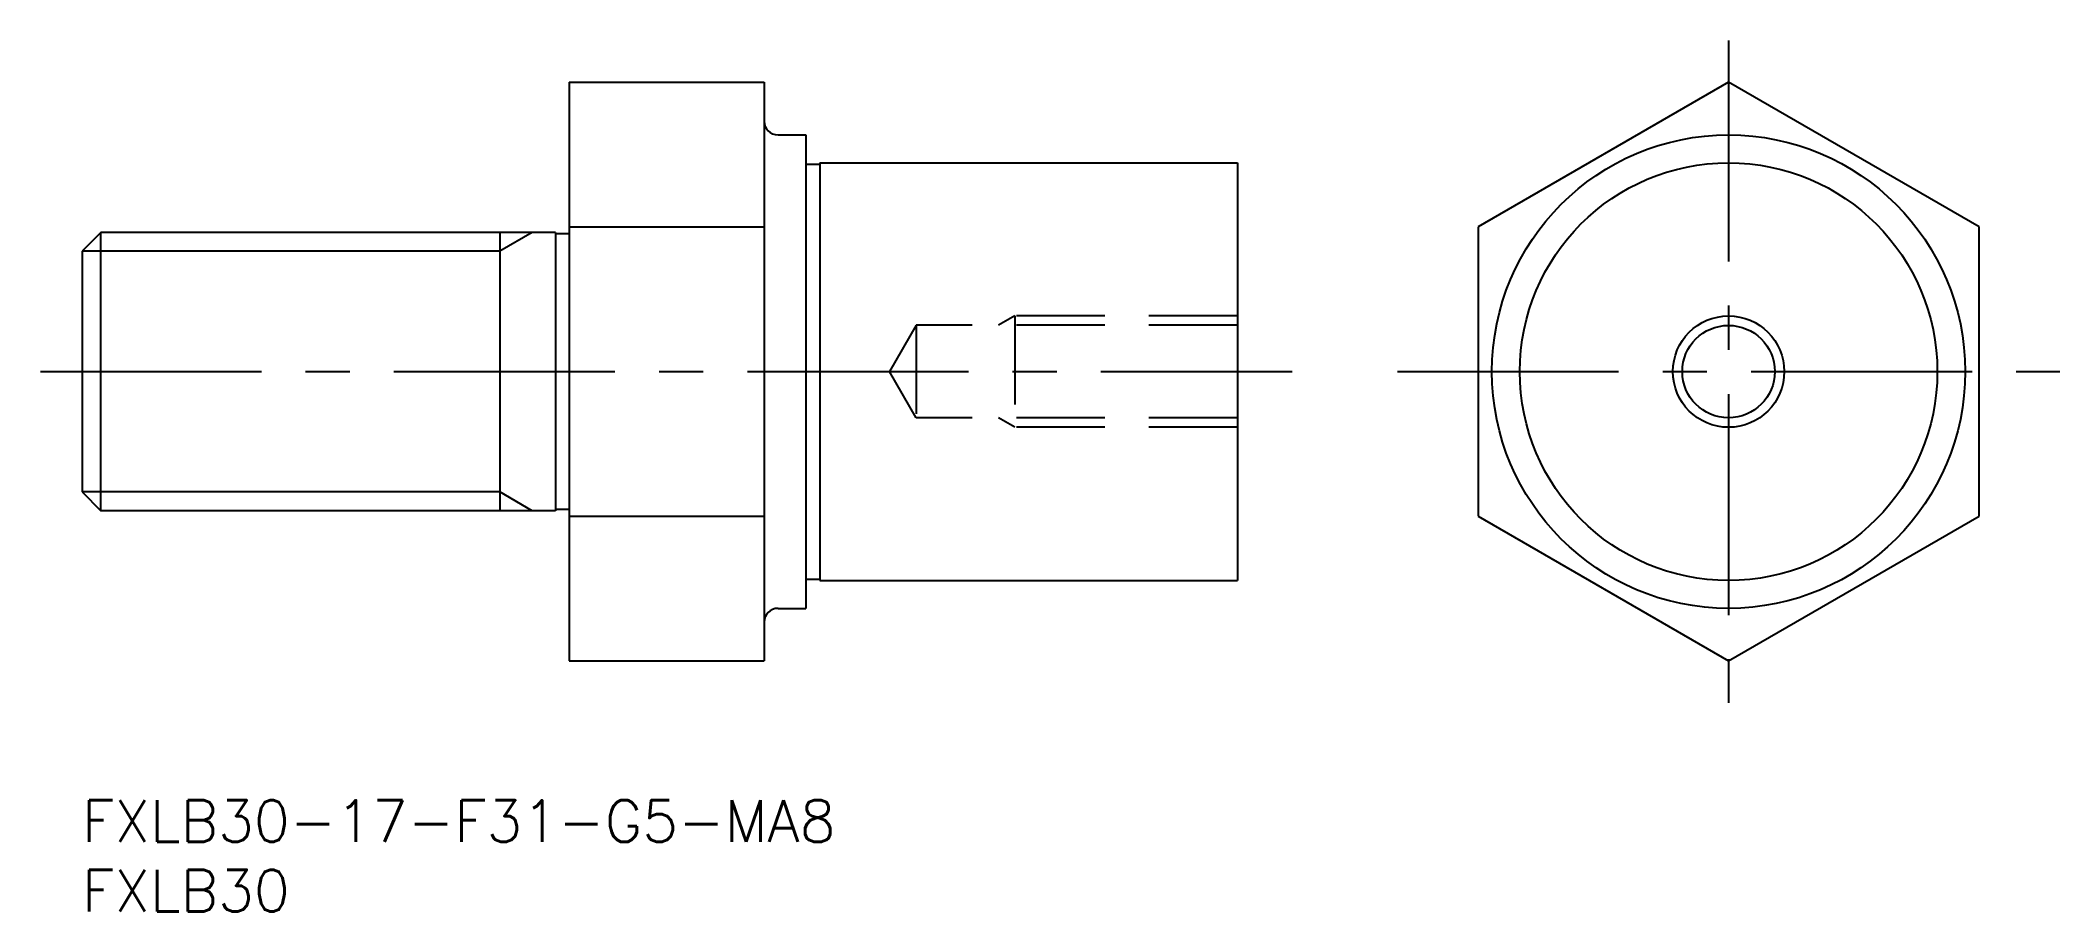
# Model space of a CAD drawing. Extents: x -3 to 142, y -8 to 55.
import ezdxf

# ---------------------------------------------------------------- set-up
doc = ezdxf.new("R2010")
doc.units = 0
doc.header["$LTSCALE"] = 0.5
doc.linetypes.add('CENTER', pattern=[50.8, 31.75, -6.35, 6.35, -6.35])
doc.linetypes.add('DASHED', pattern=[19.05, 12.7, -6.35])
for name, color, linetype in [('MSM_CENTER', 1, 'CENTER'), ('MSM_CONTINUOUS', 7, 'CONTINUOUS'), ('MSM_DASHED', 4, 'DASHED'), ('MSM_NARROW', 5, 'CONTINUOUS'), ('MSM_PART_NUMBER', 7, 'CONTINUOUS')]:
    doc.layers.add(name, color=color, linetype=linetype)
doc.styles.get("Standard").update_dxf_attribs({"font": 'txt.shx', "height": 3, "bigfont": 'bigfont.shx'})

# ---------------------------------------------------------------- blocks, each defined once
blk = doc.blocks.new('*U11')
at = {"layer": 'MSM_PART_NUMBER'}
blk.add_text('FXLB30-17-F31-G5-MA8', height=3, dxfattribs=at).set_placement((0, -3))
blk = doc.blocks.new('*U12')
at = {"layer": 'MSM_PART_NUMBER'}
blk.add_text('FXLB30', height=3, dxfattribs=at).set_placement((0, -8))

msp = doc.modelspace()

# ---------------------------------------------------------------- linework, layer by layer
at = {"layer": 'MSM_CENTER'}
for p, q in [((118.29, 54.57), (118.29, 7)), ((-3, 30.78), (86.94, 30.78)), ((94.51, 30.78), (142.08, 30.78))]:
    msp.add_line(p, q, dxfattribs=at)
at = {"layer": 'MSM_CONTINUOUS'}
for p, q in [((35, 51.57), (35, 10)), ((35, 51.57), (49, 51.57)), ((49, 51.57), (49, 10)), ((118.29, 51.57), (100.29, 41.18)), ((136.29, 41.18), (118.29, 51.57)), ((50, 47.78), (52, 47.78)), ((52, 47.78), (52, 13.78)), ((52, 45.68), (53, 45.68)), ((53, 45.78), (83, 45.78)), ((53, 45.78), (53, 15.78)), ((83, 45.78), (83, 15.78)), ((1.35, 40.78), (0, 39.43)), ((34, 40.78), (1.35, 40.78)), ((1.35, 20.78), (1.35, 40.78)), ((30, 40.78), (30, 20.78)), ((34, 40.78), (34, 20.78)), ((35, 40.68), (34, 40.68)), ((35, 41.18), (49, 41.18)), ((100.29, 41.18), (100.29, 20.39)), ((136.29, 20.39), (136.29, 41.18)), ((0, 39.43), (0, 22.14)), ((0, 22.14), (1.35, 20.78)), ((34, 20.78), (1.35, 20.78)), ((35, 20.88), (34, 20.88)), ((35, 20.39), (49, 20.39)), ((100.29, 20.39), (118.29, 10)), ((118.29, 10), (136.29, 20.39)), ((52, 15.88), (53, 15.88)), ((53, 15.78), (83, 15.78)), ((50, 13.78), (52, 13.78)), ((35, 10), (49, 10))]:
    msp.add_line(p, q, dxfattribs=at)
for radius in [17, 15, 3.32]:
    msp.add_circle((118.29, 30.78), radius, dxfattribs=at)
for centre, start, end in [((50, 48.78), 180, 270), ((50, 12.78), 90, 180)]:
    msp.add_arc(centre, 1, start, end, dxfattribs=at)
at = {"layer": 'MSM_DASHED'}
for p, q in [((59.92, 34.11), (58, 30.78)), ((59.92, 34.11), (59.92, 27.46)), ((83, 34.11), (59.92, 34.11)), ((67, 34.78), (65.83, 34.11)), ((67, 34.78), (67, 26.78)), ((83, 34.78), (67, 34.78)), ((59.92, 27.46), (58, 30.78)), ((83, 27.46), (59.92, 27.46)), ((67, 26.78), (65.83, 27.46)), ((83, 26.78), (67, 26.78))]:
    msp.add_line(p, q, dxfattribs=at)
at = {"layer": 'MSM_NARROW'}
for p, q in [((32.34, 40.78), (30, 39.43)), ((30, 39.43), (0, 39.43)), ((30, 22.14), (0, 22.14)), ((32.34, 20.78), (30, 22.14))]:
    msp.add_line(p, q, dxfattribs=at)
msp.add_circle((118.29, 30.78), 4, dxfattribs=at)

# ---------------------------------------------------------------- block references
at = {"layer": 'MSM_CONTINUOUS'}
for name in ['*U11', '*U12']:
    msp.add_blockref(name, (0, 0), dxfattribs=at)

doc.saveas('drawing.dxf')
